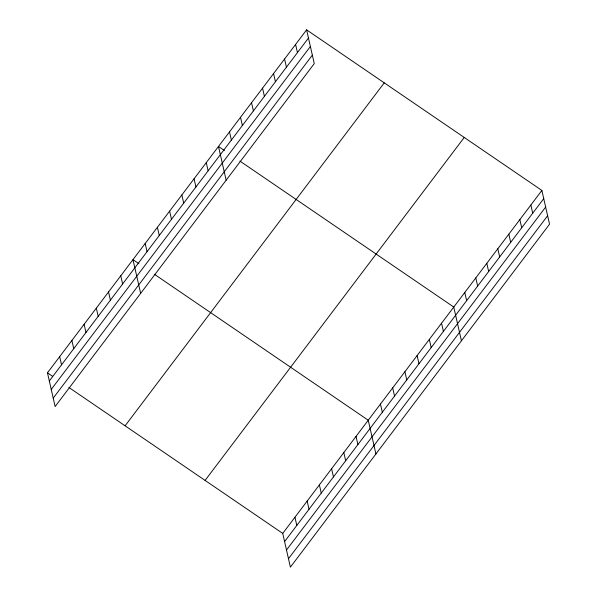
<?xml version="1.0" encoding="UTF-8"?>
<svg xmlns="http://www.w3.org/2000/svg" width="597" height="597" viewBox="0 0 597 597"><rect width="100%" height="100%" fill="white"/><g stroke="black" fill="none" stroke-linecap="round" stroke-linejoin="round"><path stroke-width="0.9" d="M306.604 29.85L314.268 63.588L55.125 406.557L47.462 372.812L306.604 29.85L541.875 190.443L549.538 224.188L290.396 567.15L282.732 533.412L68.909 387.453M49.32 380.998L308.462 38.036M51.238 389.431L310.38 46.469M53.215 398.124L312.35 55.155M125.101 425.81L384.244 82.849M205.092 480.413L464.235 137.452M282.732 533.412L541.875 190.443M284.59 541.591L543.733 198.629M286.508 550.024L545.651 207.062M288.478 558.717L547.621 215.748M224.412 150.496L218.495 146.459L226.159 180.197M239.942 161.093L453.765 307.052L461.429 340.79M138.892 263.673L132.982 259.635L140.646 293.373M154.422 274.277L368.245 420.228L375.916 453.974M47.462 372.812L52.64 376.349M530.86 205.017L532.718 213.204M519.845 219.599L521.703 227.778M508.831 234.173L510.689 242.352M497.816 248.748L499.674 256.934M486.801 263.322L488.667 271.508M475.794 277.903L477.652 286.082M464.779 292.478L466.638 300.657M441.549 323.223L443.407 331.402M429.333 339.387L431.191 347.573M417.116 355.558L418.975 363.745M404.9 371.73L406.758 379.908M392.684 387.893L394.542 396.08M380.461 404.065L382.326 412.243M295.59 44.424L297.448 52.611M284.575 58.999L286.433 67.185M273.56 73.58L275.426 81.759M356.028 436.4L357.887 444.586M262.553 88.155L264.411 96.341M343.812 452.571L345.67 460.75M251.538 102.729L253.397 110.915M331.596 468.735L333.454 476.921M240.524 117.303L242.382 125.489M319.38 484.906L321.238 493.085M229.509 131.885L231.367 140.064M307.164 501.07L309.022 509.256M294.948 517.241L296.806 525.427M206.278 162.623L208.137 170.809M194.062 178.794L195.92 186.98M181.846 194.965L183.704 203.144M169.63 211.129L171.488 219.315M157.414 227.3L159.272 235.487M145.198 243.472L147.056 251.65M120.766 275.807L122.624 283.985M108.542 291.97L110.408 300.157M96.326 308.142L98.192 316.328M84.11 324.313L85.968 332.492M71.894 340.477L73.752 348.663M59.678 356.648L61.536 364.827"/></g></svg>
